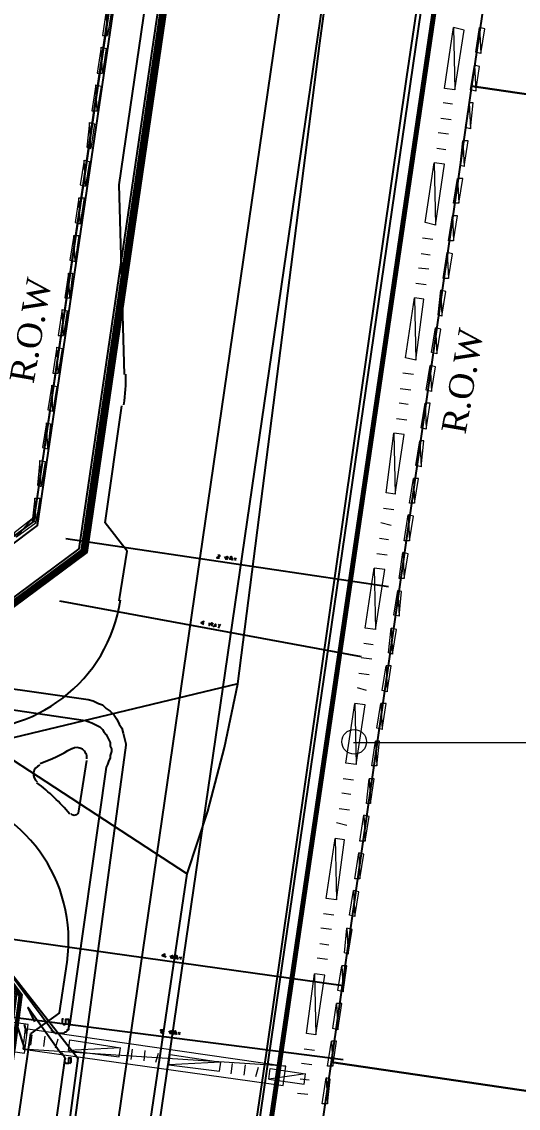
# Model space of a CAD drawing. Header units: inches. Extents: x 5 to 844, y 8 to 596.
# Drawn here: x 410 to 459.1, y 270.8 to 378.3 of the extents above; entities that cross this region are included whole.
import ezdxf

# ---------------------------------------------------------------- set-up
doc = ezdxf.new("R2010")
doc.units = ezdxf.units.IN
doc.header["$MEASUREMENT"] = 0
doc.layers.add('PDF_Geometry', color=7, linetype='Continuous', true_color=0x989898)
doc.layers.add('PDF_Text', color=7, linetype='Continuous')
doc.styles.add('PDF Times New Roman', font='times.ttf')

msp = doc.modelspace()

# ---------------------------------------------------------------- linework, layer by layer
at = {"layer": 'PDF_Geometry', "color": 3, "lineweight": 25}
for points in [[(455.39, 591.67), (449.22, 549.63), (433.41, 536.39), (425.18, 536.52), (423.89, 515.56), (428.78, 515.3), (441.89, 499.62), (438.16, 474.42), (416.44, 325.8), (400.49, 313.97), (396.12, 314.48), (394.97, 314.87), (364.37, 319.37), (294.56, 329.65), (269.23, 333.38), (237.22, 337.88), (234.9, 315.38)], [(262.93, 62.37), (268.46, 61.6), (334.93, 51.83), (355.88, 48.74), (359.74, 47.97), (376.84, 60.7), (377.48, 64.68), (408.85, 277.07), (409.49, 281.96), (398.05, 297.39), (393.81, 298.03), (395.61, 315), (400.24, 314.48), (415.92, 326.06), (437.65, 474.55), (441.25, 499.49), (428.52, 514.79), (423.25, 515.05), (424.54, 537.16), (433.15, 536.9), (448.71, 549.89), (454.88, 591.67)], [(454.62, 591.67), (448.58, 550.02), (433.15, 537.16), (424.41, 537.29), (422.99, 514.79), (428.39, 514.66), (441.12, 499.49), (437.39, 474.55), (415.66, 326.18), (400.24, 314.74), (395.48, 315.26), (393.68, 298.03), (397.92, 297.39), (409.37, 281.83), (408.72, 277.07), (377.35, 64.68), (376.84, 60.83), (359.74, 48.1), (356.4, 48.74), (354.47, 28.17), (360.9, 27.14), (372.72, 12.87)], [(455.01, 591.67), (448.83, 549.76), (433.28, 536.77), (424.79, 536.9), (423.38, 515.17), (428.65, 515.05), (441.51, 499.49), (437.78, 474.55), (416.05, 326.06), (400.37, 314.36), (395.87, 314.87), (394.07, 298.29), (398.18, 297.77), (409.75, 281.96), (409.11, 277.07), (377.74, 64.68), (377.1, 60.57), (359.87, 47.71), (356.65, 48.35), (354.85, 28.43), (361.15, 27.53), (373.24, 12.87)], [(455.13, 591.67), (448.96, 549.76), (433.28, 536.64), (424.92, 536.77), (423.64, 515.3), (428.65, 515.05), (441.64, 499.62), (437.91, 474.55), (416.18, 325.93), (400.37, 314.23), (395.87, 314.61), (394.19, 298.41), (398.18, 297.77), (409.88, 281.96), (409.24, 277.07), (377.87, 64.68), (377.22, 60.57), (359.87, 47.58), (356.78, 48.23), (354.98, 28.56), (361.15, 27.66), (373.37, 12.87)], [(455.26, 591.67), (449.09, 549.63), (433.28, 536.52), (425.05, 536.77), (423.64, 515.43), (428.65, 515.3), (441.76, 499.62), (438.04, 474.55), (416.31, 325.93), (400.37, 314.1), (395.99, 314.61), (394.32, 298.54), (398.18, 298.03), (410.01, 282.09), (409.37, 277.07), (378, 64.68), (377.35, 60.44), (359.87, 47.45), (356.91, 48.1), (355.11, 28.68), (361.28, 27.78), (373.5, 12.87)], [(400.24, 12.87), (400.37, 20.71), (400.75, 29.71), (401.39, 38.84), (402.17, 47.97), (411.55, 114.31), (429.81, 127.68), (435.08, 126.91), (436.62, 138.74), (430.19, 139.64), (416.69, 157.89), (434.18, 276.3), (448.06, 372.85), (466.96, 500.13), (484.7, 515.05), (492.42, 514.66), (494.09, 532.27), (488.05, 532.4), (473.9, 549.37), (474.68, 554.64), (475.96, 563), (480.2, 591.67)], [(429.68, 142.72), (418.24, 158.28), (427.11, 219.22), (468.25, 499.49)], [(468.38, 499.36), (427.24, 219.22), (418.36, 158.28), (429.81, 142.85)], [(468.51, 499.36), (427.36, 219.22), (418.49, 158.28), (429.94, 142.85)], [(413.74, 321.04), (443.56, 315.51)], [(395.09, 312.17), (394.71, 305.87), (394.32, 301.5), (394.07, 298.67), (398.57, 298.16), (408.59, 284.66), (415.54, 275.79), (407.05, 212.53)], [(407.95, 287.74), (441.76, 282.99)]]:
    msp.add_lwpolyline(points, dxfattribs=at)
at = {"layer": 'PDF_Geometry', "color": 7, "lineweight": 25}
for points in [[(397.28, 318.6), (295.2, 333.64), (318.47, 491.9), (321.68, 513.89), (425.69, 510.42), (436.11, 497.95), (411.17, 328.88), (397.28, 318.6)], [(486.89, 508.49), (566.73, 505.79), (545.26, 358.58), (454.49, 371.95), (473, 496.79), (486.89, 508.49)], [(388.02, 12.87), (388.54, 25.6), (389.69, 41.41), (395.61, 85.38), (401.91, 129.35), (404.61, 147.74), (426.34, 294.04), (428.39, 300.21), (430.06, 306.51), (431.35, 312.81), (439.45, 376.2), (448.06, 439.58), (457.06, 502.96)], [(454.49, 371.95), (545.26, 358.58), (531.12, 262.03), (440.61, 275.4), (454.49, 371.95)], [(429.42, 325.54), (429.42, 325.54), (429.55, 325.54), (429.55, 325.41), (429.29, 325.28), (429.55, 325.28)], [(430.06, 325.41), (430.19, 325.16), (430.32, 325.41), (430.32, 325.16), (430.45, 325.41)], [(430.84, 325.16), (430.58, 325.16), (430.71, 325.41), (430.84, 325.03)], [(430.96, 325.28), (431.09, 325.16), (431.22, 325.28)], [(431.09, 325.16), (431.09, 325.03)], [(427.88, 318.73), (428.01, 318.98), (427.75, 318.86), (428.01, 318.73)], [(428.52, 318.86), (428.52, 318.6), (428.78, 318.86), (428.78, 318.6), (428.91, 318.86)], [(428.91, 318.47), (429.16, 318.73), (429.16, 318.47)], [(429.04, 318.6), (429.16, 318.6)], [(429.42, 318.73), (429.55, 318.6), (429.68, 318.73)], [(429.55, 318.6), (429.42, 318.34)], [(431.35, 312.81), (406.67, 306.9)], [(406.67, 306.9), (426.34, 294.04)], [(424.15, 285.81), (424.15, 286.07), (423.89, 285.94), (424.28, 285.81)], [(424.66, 285.94), (424.79, 285.69), (424.92, 285.94), (424.92, 285.69), (425.05, 285.94)], [(425.05, 285.56), (425.31, 285.94), (425.44, 285.56)], [(425.18, 285.69), (425.31, 285.69)], [(425.56, 285.81), (425.69, 285.69), (425.82, 285.81)], [(425.69, 285.69), (425.69, 285.56)], [(423.76, 278.49), (423.76, 278.61), (423.89, 278.61), (424.02, 278.61), (424.02, 278.49), (423.76, 278.36), (424.02, 278.23)], [(424.54, 278.49), (424.66, 278.23), (424.79, 278.49), (424.79, 278.23), (424.92, 278.49)], [(424.92, 278.1), (425.18, 278.49), (425.31, 278.1)], [(425.05, 278.23), (425.18, 278.23)], [(425.44, 278.36), (425.56, 278.23), (425.69, 278.36)], [(425.56, 278.23), (425.56, 278.1)], [(440.61, 275.4), (531.12, 262.03), (621.63, 248.79), (604.66, 133.08), (590.77, 122.67), (433.79, 145.68), (423.51, 159.56), (440.61, 275.4)]]:
    msp.add_lwpolyline(points, dxfattribs=at)
at = {"layer": 'PDF_Geometry', "lineweight": 0}
for points in [[(486.89, 508.49), (473, 496.79), (454.49, 371.95), (545.26, 358.58), (566.73, 505.79), (486.89, 508.49)], [(318.47, 491.9), (295.2, 333.64), (397.41, 318.6), (411.17, 328.88), (432.64, 475.32), (318.47, 491.9)], [(454.49, 371.95), (440.61, 275.4), (531.12, 262.03), (545.26, 358.58), (454.49, 371.95)], [(440.61, 275.4), (423.51, 159.56), (433.79, 145.68), (590.77, 122.67), (604.66, 133.08), (621.63, 248.79), (531.12, 262.03), (440.61, 275.4)]]:
    msp.add_lwpolyline(points, dxfattribs=at)
at = {"layer": 'PDF_Geometry', "color": 6, "lineweight": 25}
for points in [[(392.14, 292.89), (396.25, 318.21), (397.41, 317.83), (411.55, 328.5), (422.86, 405.25), (436.24, 496.28), (471.85, 495.12)], [(414.38, 327.21), (446.26, 322.46)], [(407.57, 280.03), (441.76, 275.66)], [(410.39, 276.56), (409.49, 279.26)], [(410.52, 278.23), (410.27, 279.13)]]:
    msp.add_lwpolyline(points, dxfattribs=at)
at = {"layer": 'PDF_Geometry', "lineweight": 25}
for points in [[(395.61, 77.15), (456.16, 492.93), (456.29, 494.48)], [(391.62, 77.67), (451.53, 489.72), (451.92, 491.65)], [(420.16, 343.41), (419.65, 362.18), (424.02, 392.27), (429.81, 410.14)], [(417.85, 161.88), (450.51, 386.48)], [(418.24, 328.75), (419.91, 340.33)], [(420.42, 325.93), (418.24, 328.75)], [(419.65, 321.04), (420.42, 325.93)], [(415.66, 300.21), (416.44, 305.23)], [(413.74, 280.29), (414.51, 285.3)], [(413.74, 280.29), (410.91, 278.23)], [(379.67, 60.95), (381.98, 79.08), (410.91, 278.23)]]:
    msp.add_lwpolyline(points, dxfattribs=at)
at = {"layer": 'PDF_Geometry', "color": 4, "lineweight": 0}
for points in [[(417.98, 376.97), (418.49, 376.97), (418.36, 379.41), (417.98, 376.97)], [(418.49, 376.97), (418.36, 379.41), (418.88, 379.41), (418.49, 376.97)], [(455.26, 377.74), (455.39, 375.17), (454.88, 375.3), (455.26, 377.74)], [(455.78, 377.61), (455.26, 377.74), (455.39, 375.17), (455.78, 377.61)], [(417.46, 373.24), (417.98, 373.24), (417.85, 375.81), (417.46, 373.24)], [(417.98, 373.24), (417.85, 375.81), (418.36, 375.68), (417.98, 373.24)], [(454.75, 374.01), (454.88, 371.44), (454.36, 371.57), (454.75, 374.01)], [(455.26, 373.88), (454.75, 374.01), (454.88, 371.44), (455.26, 373.88)], [(416.95, 369.51), (417.46, 369.51), (417.34, 372.08), (416.95, 369.51)], [(417.46, 369.51), (417.34, 372.08), (417.85, 371.95), (417.46, 369.51)], [(454.23, 370.28), (454.36, 367.71), (453.85, 367.84), (454.23, 370.28)], [(454.62, 370.28), (454.23, 370.28), (454.36, 367.71), (454.62, 370.28)], [(416.44, 365.91), (416.82, 365.78), (416.69, 368.35), (416.44, 365.91)], [(416.82, 365.78), (416.69, 368.35), (417.21, 368.22), (416.82, 365.78)], [(453.59, 366.55), (453.72, 363.98), (453.33, 364.11), (453.59, 366.55)], [(454.11, 366.55), (453.59, 366.55), (453.72, 363.98), (454.11, 366.55)], [(415.79, 362.18), (416.31, 362.05), (416.18, 364.62), (415.79, 362.18)], [(416.31, 362.05), (416.18, 364.62), (416.69, 364.5), (416.31, 362.05)], [(453.08, 362.82), (453.21, 360.38), (452.69, 360.38), (453.08, 362.82)], [(453.59, 362.82), (453.08, 362.82), (453.21, 360.38), (453.59, 362.82)], [(415.28, 358.45), (415.79, 358.32), (415.66, 360.9), (415.28, 358.45)], [(415.79, 358.32), (415.66, 360.9), (416.18, 360.9), (415.79, 358.32)], [(452.56, 359.1), (452.69, 356.65), (452.18, 356.65), (452.56, 359.1)], [(453.08, 359.1), (452.56, 359.1), (452.69, 356.65), (453.08, 359.1)], [(414.76, 354.73), (415.28, 354.6), (415.15, 357.17), (414.76, 354.73)], [(415.28, 354.6), (415.15, 357.17), (415.66, 357.17), (415.28, 354.6)], [(452.05, 355.5), (452.18, 352.93), (451.66, 352.93), (452.05, 355.5)], [(452.56, 355.37), (452.05, 355.5), (452.18, 352.93), (452.56, 355.37)], [(414.25, 351), (414.76, 351), (414.64, 353.44), (414.25, 351)], [(414.76, 351), (414.64, 353.44), (415.02, 353.44), (414.76, 351)], [(451.41, 351.77), (451.53, 349.2), (451.15, 349.33), (451.41, 351.77)], [(451.92, 351.64), (451.41, 351.77), (451.53, 349.2), (451.92, 351.64)], [(413.61, 347.27), (414.12, 347.27), (413.99, 349.84), (413.61, 347.27)], [(414.12, 347.27), (413.99, 349.84), (414.51, 349.71), (414.12, 347.27)], [(450.89, 348.04), (451.02, 345.47), (450.51, 345.6), (450.89, 348.04)], [(451.41, 347.91), (450.89, 348.04), (451.02, 345.47), (451.41, 347.91)], [(413.09, 343.54), (413.61, 343.54), (413.48, 346.11), (413.09, 343.54)], [(413.61, 343.54), (413.48, 346.11), (413.99, 345.98), (413.61, 343.54)], [(450.38, 344.31), (450.51, 341.74), (449.99, 341.87), (450.38, 344.31)], [(450.89, 344.18), (450.38, 344.31), (450.51, 341.74), (450.89, 344.18)], [(412.58, 339.94), (413.09, 339.81), (412.97, 342.38), (412.58, 339.94)], [(413.09, 339.81), (412.97, 342.38), (413.48, 342.25), (413.09, 339.81)], [(449.86, 340.58), (449.99, 338.01), (449.48, 338.14), (449.86, 340.58)], [(450.38, 340.58), (449.86, 340.58), (449.99, 338.01), (450.38, 340.58)], [(412.07, 336.21), (412.58, 336.08), (412.45, 338.65), (412.07, 336.21)], [(412.58, 336.08), (412.45, 338.65), (412.84, 338.53), (412.58, 336.08)], [(449.35, 336.85), (449.48, 334.28), (448.96, 334.41), (449.35, 336.85)], [(449.73, 336.85), (449.35, 336.85), (449.48, 334.28), (449.73, 336.85)], [(411.55, 332.48), (411.94, 332.35), (411.81, 334.93), (411.55, 332.48)], [(411.94, 332.35), (411.81, 334.93), (412.32, 334.8), (411.94, 332.35)], [(448.71, 333.13), (448.83, 330.68), (448.32, 330.68), (448.71, 333.13)], [(449.22, 333.13), (448.71, 333.13), (448.83, 330.68), (449.22, 333.13)], [(411.04, 328.88), (411.42, 328.88), (411.29, 331.2), (411.04, 328.88)], [(411.42, 328.88), (411.29, 331.2), (411.81, 331.2), (411.42, 328.88)], [(409.24, 327.73), (409.49, 327.34), (411.04, 329.14), (409.24, 327.73)], [(409.49, 327.34), (411.04, 329.14), (411.42, 328.75), (409.49, 327.34)], [(448.19, 329.53), (448.32, 326.96), (447.81, 326.96), (448.19, 329.53)], [(448.71, 329.4), (448.19, 329.53), (448.32, 326.96), (448.71, 329.4)], [(447.68, 325.8), (447.81, 323.23), (447.29, 323.23), (447.68, 325.8)], [(448.19, 325.67), (447.68, 325.8), (447.81, 323.23), (448.19, 325.67)], [(447.16, 322.07), (447.29, 319.5), (446.78, 319.63), (447.16, 322.07)], [(447.55, 321.94), (447.16, 322.07), (447.29, 319.5), (447.55, 321.94)], [(446.52, 318.34), (446.65, 315.77), (446.26, 315.9), (446.52, 318.34)], [(447.03, 318.21), (446.52, 318.34), (446.65, 315.77), (447.03, 318.21)], [(446.01, 314.61), (446.13, 312.04), (445.62, 312.17), (446.01, 314.61)], [(446.52, 314.61), (446.01, 314.61), (446.13, 312.04), (446.52, 314.61)], [(445.49, 310.88), (445.62, 308.31), (445.11, 308.44), (445.49, 310.88)], [(446.01, 310.88), (445.49, 310.88), (445.62, 308.31), (446.01, 310.88)], [(444.98, 307.16), (445.11, 304.71), (444.59, 304.71), (444.98, 307.16)], [(445.36, 307.16), (444.98, 307.16), (445.11, 304.71), (445.36, 307.16)], [(444.33, 303.43), (444.46, 300.98), (444.08, 300.98), (444.33, 303.43)], [(444.85, 303.43), (444.33, 303.43), (444.46, 300.98), (444.85, 303.43)], [(443.82, 299.83), (443.95, 297.26), (443.43, 297.26), (443.82, 299.83)], [(444.33, 299.7), (443.82, 299.83), (443.95, 297.26), (444.33, 299.7)], [(443.31, 296.1), (443.43, 293.53), (442.92, 293.53), (443.31, 296.1)], [(443.82, 295.97), (443.31, 296.1), (443.43, 293.53), (443.82, 295.97)], [(442.79, 292.37), (442.92, 289.8), (442.41, 289.93), (442.79, 292.37)], [(443.31, 292.24), (442.79, 292.37), (442.92, 289.8), (443.31, 292.24)], [(442.15, 288.64), (442.28, 286.07), (441.89, 286.2), (442.15, 288.64)], [(442.66, 288.51), (442.15, 288.64), (442.28, 286.07), (442.66, 288.51)], [(441.64, 284.91), (441.76, 282.34), (441.25, 282.47), (441.64, 284.91)], [(442.15, 284.91), (441.64, 284.91), (441.76, 282.34), (442.15, 284.91)], [(441.12, 281.19), (441.25, 278.61), (440.74, 278.74), (441.12, 281.19)], [(441.64, 281.19), (441.12, 281.19), (441.25, 278.61), (441.64, 281.19)], [(440.61, 277.46), (440.74, 275.01), (440.22, 275.01), (440.61, 277.46)], [(441.12, 277.46), (440.61, 277.46), (440.74, 275.01), (441.12, 277.46)], [(440.09, 273.86), (440.22, 271.29), (439.71, 271.29), (440.09, 273.86)], [(440.48, 273.73), (440.09, 273.86), (440.22, 271.29), (440.48, 273.73)]]:
    msp.add_lwpolyline(points, dxfattribs=at)
at = {"layer": 'PDF_Geometry', "color": 3, "lineweight": 0}
for points in [[(452.69, 377.74), (452.82, 371.57), (451.79, 371.7), (452.69, 377.74)], [(453.72, 377.48), (452.69, 377.74), (452.82, 371.57), (453.72, 377.48)], [(452.56, 370.15), (451.66, 370.28)], [(452.43, 368.61), (451.41, 368.74)], [(452.18, 367.2), (451.15, 367.32)], [(451.92, 365.65), (451.02, 365.78)], [(450.76, 364.37), (450.89, 358.2), (449.86, 358.45), (450.76, 364.37)], [(451.79, 364.24), (450.76, 364.37), (450.89, 358.2), (451.79, 364.24)], [(450.63, 356.78), (449.61, 356.91)], [(450.38, 355.24), (449.48, 355.37)], [(450.25, 353.83), (449.22, 353.95)], [(449.99, 352.28), (448.96, 352.41)], [(448.83, 351), (448.96, 344.83), (447.93, 345.08), (448.83, 351)], [(449.73, 350.87), (448.83, 351), (448.96, 344.83), (449.73, 350.87)], [(448.71, 343.41), (447.68, 343.54)], [(448.45, 341.87), (447.42, 342)], [(448.19, 340.45), (447.29, 340.58)], [(448.06, 338.91), (447.03, 339.04)], [(446.78, 337.63), (446.91, 331.58), (446.01, 331.71), (446.78, 337.63)], [(447.81, 337.5), (446.78, 337.63), (446.91, 331.58), (447.81, 337.5)], [(446.78, 330.04), (445.75, 330.17)], [(446.52, 328.5), (445.49, 328.75)], [(446.26, 327.08), (445.36, 327.21)], [(446.13, 325.54), (445.11, 325.67)], [(444.85, 324.26), (444.98, 318.21), (443.95, 318.34), (444.85, 324.26)], [(445.88, 324.13), (444.85, 324.26), (444.98, 318.21), (445.88, 324.13)], [(444.72, 316.67), (443.82, 316.8)], [(444.59, 315.26), (443.56, 315.38)], [(444.33, 313.71), (443.31, 313.84)], [(444.08, 312.17), (443.18, 312.43)], [(442.92, 310.88), (443.05, 304.84), (442.02, 304.97), (442.92, 310.88)], [(443.95, 310.76), (442.92, 310.88), (443.05, 304.84), (443.95, 310.76)], [(442.79, 303.3), (441.76, 303.43)], [(442.54, 301.88), (441.64, 302.01)], [(442.41, 300.34), (441.38, 300.47)], [(442.15, 298.8), (441.12, 299.06)], [(440.99, 297.51), (441.12, 291.47), (440.09, 291.6), (440.99, 297.51)], [(441.89, 297.39), (440.99, 297.51), (441.12, 291.47), (441.89, 297.39)], [(440.86, 289.93), (439.84, 290.06)], [(440.61, 288.51), (439.58, 288.64)], [(440.35, 286.97), (439.45, 287.1)], [(440.22, 285.56), (439.19, 285.69)], [(438.94, 284.14), (439.06, 278.1), (438.16, 278.23), (438.94, 284.14)], [(439.96, 284.01), (438.94, 284.14), (439.06, 278.1), (439.96, 284.01)], [(436.11, 275.01), (410.14, 276.69), (410.39, 278.74), (436.11, 275.01)], [(410.91, 277.07), (411.04, 278.1)], [(412.19, 276.94), (412.32, 277.97)], [(413.35, 276.81), (413.61, 277.71)], [(419.78, 276.81), (414.64, 276.56), (414.76, 277.59), (419.78, 276.81)], [(435.85, 273.09), (436.11, 275.01), (410.14, 276.69), (435.85, 273.09)], [(419.65, 275.91), (419.78, 276.81), (414.64, 276.56), (419.65, 275.91)], [(420.81, 275.66), (420.94, 276.69)], [(422.09, 275.53), (422.22, 276.56)], [(423.25, 275.4), (423.51, 276.3)], [(438.94, 276.56), (437.91, 276.69)], [(429.68, 275.4), (424.54, 275.14), (424.66, 276.17), (429.68, 275.4)], [(429.55, 274.5), (429.68, 275.4), (424.54, 275.14), (429.55, 274.5)], [(430.71, 274.24), (430.84, 275.27)], [(438.68, 275.14), (437.65, 275.27)], [(431.99, 274.11), (432.12, 275.14)], [(433.15, 273.99), (433.41, 274.89)], [(438.04, 274.24), (434.44, 273.73), (434.56, 274.76), (438.04, 274.24)], [(437.91, 273.21), (438.04, 274.24), (434.44, 273.73), (437.91, 273.21)], [(438.42, 273.6), (437.52, 273.73)], [(438.29, 272.19), (437.26, 272.31)]]:
    msp.add_lwpolyline(points, dxfattribs=at)
at = {"layer": 'PDF_Geometry', "color": 1, "lineweight": 25}
for points in [[(274.5, 330.17), (273.47, 330.3), (416.31, 309.21), (416.56, 309.08), (416.95, 308.96), (417.21, 308.83), (417.46, 308.7), (417.72, 308.57), (417.98, 308.31), (418.11, 308.06), (418.36, 307.8), (418.49, 307.54), (418.62, 307.28), (418.75, 307.03), (418.75, 306.64), (418.88, 306.38), (418.88, 306.13), (418.75, 305.74), (418.75, 305.48), (418.62, 305.23), (418.49, 304.84), (418.36, 304.58), (414.76, 279.26)], [(296.49, 328.37), (347.78, 321.04), (416.56, 311.27), (417.08, 311.14), (417.59, 310.88), (417.98, 310.76), (418.36, 310.37), (418.75, 310.11), (419.14, 309.73), (419.39, 309.34), (419.65, 308.83), (419.91, 308.44), (420.04, 307.93), (420.16, 307.41), (420.29, 306.9), (420.29, 306.77), (407.44, 212.53)], [(414.76, 279.26), (414.64, 278.87), (414.64, 278.74), (414.64, 278.61), (414.51, 278.61), (414.51, 278.49), (414.38, 278.36), (414.25, 278.36), (414.12, 278.23), (413.99, 278.23), (413.87, 278.23), (413.74, 278.23), (413.61, 278.23), (413.48, 278.23), (413.35, 278.23), (413.22, 278.36), (413.09, 278.36), (413.09, 278.49), (412.97, 278.49), (412.97, 278.61), (401.39, 294.17)], [(411.29, 279.39), (410.65, 280.8), (413.87, 276.3), (413.99, 276.3), (413.99, 276.17), (414.12, 276.04), (414.25, 275.79)], [(414.25, 275.79), (401.65, 185.79), (387.89, 95.28), (381.6, 54.14), (380.82, 52.73), (379.8, 51.44), (378.77, 50.15), (377.61, 49), (376.32, 48.1), (374.91, 47.2), (373.37, 46.55), (371.82, 45.91), (370.28, 45.53), (368.61, 45.4), (366.94, 45.4), (365.4, 45.53), (365.14, 45.53), (342.13, 48.87), (279.13, 58.13), (263.44, 60.18)]]:
    msp.add_lwpolyline(points, dxfattribs=at)
at = {"layer": 'PDF_Geometry', "color": 7, "lineweight": 0}
for points in [[(442.79, 307.03), (445.36, 307.03)], [(445.36, 307.03), (458.99, 307.03), (464.01, 307.03)]]:
    msp.add_lwpolyline(points, dxfattribs=at)
at = {"layer": 'PDF_Geometry', "color": 6, "lineweight": 0}
msp.add_lwpolyline([(401.91, 277.46), (410.27, 276.3), (410.65, 279.13), (402.29, 280.29), (401.91, 277.46)], dxfattribs=at)
at = {"layer": 'PDF_Geometry', "color": 5, "lineweight": 25}
for points in [[(414.12, 279.64), (413.99, 279.64), (413.99, 279.39), (413.99, 279.26), (414.12, 279.13), (414.25, 279.13), (414.38, 279.26), (414.38, 279.51), (414.38, 279.64), (414.51, 279.64), (414.64, 279.64), (414.64, 279.51), (414.64, 279.39), (414.64, 279.26), (414.64, 279.13)], [(414.76, 275.27), (414.89, 275.4), (414.89, 275.53), (414.89, 275.66), (414.89, 275.79), (414.76, 275.79), (414.64, 275.79), (414.64, 275.66), (414.64, 275.4), (414.64, 275.27), (414.51, 275.27), (414.38, 275.27), (414.25, 275.4), (414.25, 275.53), (414.25, 275.66), (414.38, 275.79)]]:
    msp.add_lwpolyline(points, dxfattribs=at)
at = {"layer": 'PDF_Geometry', "color": 7, "lineweight": 0}
msp.add_circle((442.86, 307.09), 1.22, dxfattribs=at)
at = {"layer": 'PDF_Geometry', "lineweight": 25}
for centre, radius, start, end in [((402.75, 342.96), 17.54, 351.7192, 1.6504), ((404.93, 323.29), 14.98, 263.3604, 351.7312), ((404.93, 323.28), 19.6, 290.6253, 300.7429), ((415.47, 305.55), 0.964, 351.7202, 120.7387), ((412.13, 303.88), 0.964, 110.6257, 232.8167), ((399.66, 287.42), 14.98, 351.7116, 80.6223), ((399.66, 287.42), 19.61, 39.6609, 52.8215)]:
    msp.add_arc(centre, radius, start, end, dxfattribs=at)
msp.add_ellipse((415.21, 300.28), major_axis=(0.447, 0.052), ratio=0.999715, start_param=3.7171, end_param=6.022764, dxfattribs=at)

# ---------------------------------------------------------------- texts
at = {"layer": 'PDF_Text', "char_height": 2.4378, "attachment_point": 7, "rotation": 80.0824, "style": 'PDF Times New Roman'}
for insert in [(411.23, 342.43), (453.91, 337.42)]:
    msp.add_mtext('\\W0.999512;R.O.W', dxfattribs=dict(at, insert=insert))

doc.saveas('drawing.dxf')
